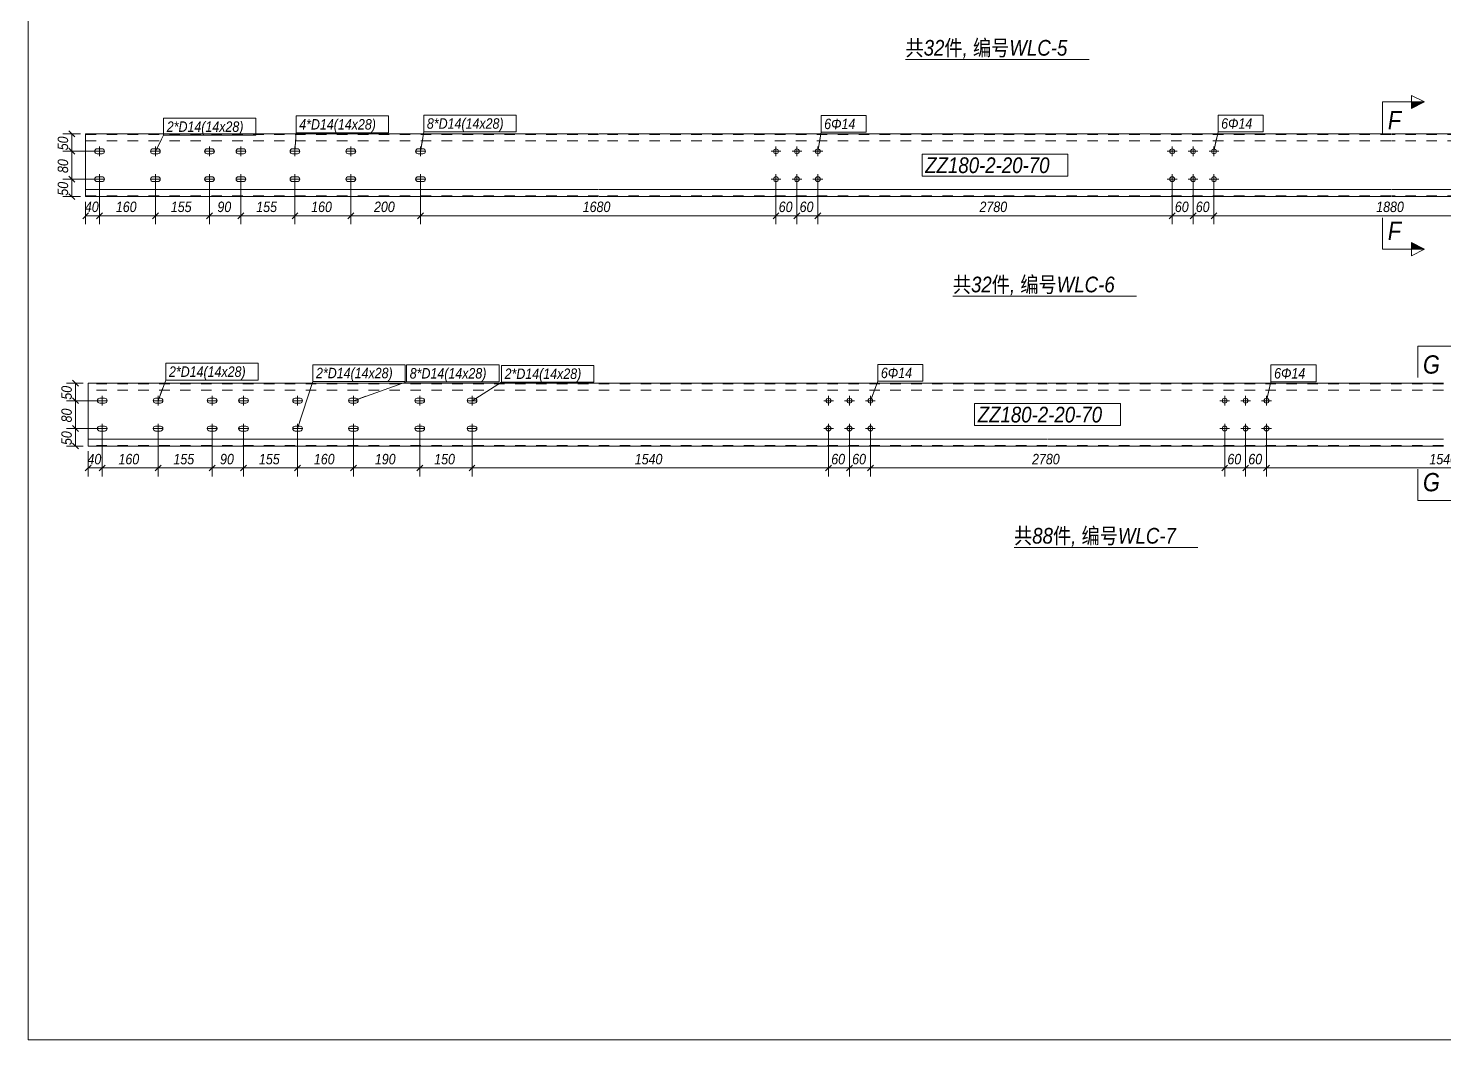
# Model space of a CAD drawing. Header units: millimetres. Extents: x 181 to 4047, y 165 to 2266.
# Drawn here: x 1119.3 to 1389.8, y 164.5 to 357.7 of the extents above; entities that cross this region are included whole.
import ezdxf

# ---------------------------------------------------------------- set-up
doc = ezdxf.new("R2010")
doc.units = ezdxf.units.MM
doc.linetypes.add('XKITLINE00', pattern=[0])
doc.linetypes.add('XKITLINE02', pattern=[4, 2, -2])
for name, color, linetype, lineweight in [('Bolt', 7, 'Continuous', 0), ('BoltMark', 3, 'Continuous', 0), ('DrawingSheet', 5, 'Continuous', 0), ('OtherObjectType', 1, 'Continuous', 0), ('Part', 2, 'Continuous', 0), ('PartMark', 3, 'Continuous', 0), ('Section', 6, 'Continuous', 0), ('Z-DIMENSIONS', 1, 'Continuous', 0)]:
    doc.layers.add(name, color=color, linetype=linetype, lineweight=lineweight)
doc.styles.add('Arial Italic', font='ariali.ttf')

msp = doc.modelspace()

# ---------------------------------------------------------------- hatches: boundary and pattern name
at = {"layer": 'Section'}
for points in [[(1383.65, 343.68), (1386.15, 343.68), (1383.65, 342.43)], [(1383.65, 316.8), (1386.15, 315.55), (1383.65, 315.55)]]:
    msp.add_hatch(color=1, dxfattribs=at).paths.add_polyline_path(points, flags=17)

# ---------------------------------------------------------------- linework, layer by layer
at = {"layer": 'Bolt', "color": 3, "linetype": 'XKITLINE00', "lineweight": 0}
for p, q in [((1132.08, 334.43), (1132.04, 334.25)), ((1132.04, 334.25), (1132.04, 334.25)), ((1132.04, 334.25), (1132.08, 334.08)), ((1133.91, 334.25), (1132.04, 334.25)), ((1132.18, 334.58), (1132.08, 334.43)), ((1132.08, 334.08), (1132.18, 333.92)), ((1132.33, 334.69), (1132.18, 334.58)), ((1132.18, 333.92), (1132.33, 333.82)), ((1132.51, 334.72), (1132.33, 334.69)), ((1132.33, 333.82), (1132.51, 333.79)), ((1133.44, 334.72), (1132.51, 334.72)), ((1132.51, 333.79), (1133.44, 333.79)), ((1132.97, 335.19), (1132.97, 333.32)), ((1133.62, 334.69), (1133.44, 334.72)), ((1133.44, 333.79), (1133.62, 333.82)), ((1133.77, 334.58), (1133.62, 334.69)), ((1133.62, 333.82), (1133.77, 333.92)), ((1133.87, 334.43), (1133.77, 334.58)), ((1133.77, 333.92), (1133.87, 334.08)), ((1133.91, 334.25), (1133.87, 334.43)), ((1133.87, 334.08), (1133.91, 334.25)), ((1133.91, 334.25), (1133.91, 334.25)), ((1142.71, 334.25), (1142.74, 334.43)), ((1142.74, 334.08), (1142.71, 334.25)), ((1142.71, 334.25), (1142.71, 334.25)), ((1144.57, 334.25), (1142.71, 334.25)), ((1142.74, 334.43), (1142.84, 334.58)), ((1142.84, 333.92), (1142.74, 334.08)), ((1142.84, 334.58), (1142.99, 334.69)), ((1142.99, 333.82), (1142.84, 333.92)), ((1142.99, 334.69), (1143.17, 334.72)), ((1143.17, 333.79), (1142.99, 333.82)), ((1143.17, 334.72), (1144.11, 334.72)), ((1144.11, 333.79), (1143.17, 333.79)), ((1143.64, 333.32), (1143.64, 335.19)), ((1144.11, 334.72), (1144.29, 334.69)), ((1144.29, 333.82), (1144.11, 333.79)), ((1144.29, 334.69), (1144.44, 334.58)), ((1144.44, 333.92), (1144.29, 333.82)), ((1144.44, 334.58), (1144.54, 334.43)), ((1144.54, 334.08), (1144.44, 333.92)), ((1144.54, 334.43), (1144.57, 334.25)), ((1144.57, 334.25), (1144.54, 334.08)), ((1144.57, 334.25), (1144.57, 334.25)), ((1153.08, 334.43), (1153.04, 334.25)), ((1153.04, 334.25), (1153.04, 334.25)), ((1153.04, 334.25), (1153.08, 334.08)), ((1154.91, 334.25), (1153.04, 334.25)), ((1153.18, 334.58), (1153.08, 334.43)), ((1153.08, 334.08), (1153.18, 333.92)), ((1153.33, 334.69), (1153.18, 334.58)), ((1153.18, 333.92), (1153.33, 333.82)), ((1153.51, 334.72), (1153.33, 334.69)), ((1153.33, 333.82), (1153.51, 333.79)), ((1154.44, 334.72), (1153.51, 334.72)), ((1153.51, 333.79), (1154.44, 333.79)), ((1153.97, 335.19), (1153.97, 333.32)), ((1154.62, 334.69), (1154.44, 334.72)), ((1154.44, 333.79), (1154.62, 333.82)), ((1154.77, 334.58), (1154.62, 334.69)), ((1154.62, 333.82), (1154.77, 333.92)), ((1154.87, 334.43), (1154.77, 334.58)), ((1154.77, 333.92), (1154.87, 334.08)), ((1154.91, 334.25), (1154.87, 334.43)), ((1154.87, 334.08), (1154.91, 334.25)), ((1154.91, 334.25), (1154.91, 334.25)), ((1159.08, 334.43), (1159.04, 334.25)), ((1159.04, 334.25), (1159.04, 334.25)), ((1159.04, 334.25), (1159.08, 334.08)), ((1160.91, 334.25), (1159.04, 334.25)), ((1159.18, 334.58), (1159.08, 334.43)), ((1159.08, 334.08), (1159.18, 333.92)), ((1159.33, 334.69), (1159.18, 334.58)), ((1159.18, 333.92), (1159.33, 333.82)), ((1159.51, 334.72), (1159.33, 334.69)), ((1159.33, 333.82), (1159.51, 333.79)), ((1160.44, 334.72), (1159.51, 334.72)), ((1159.51, 333.79), (1160.44, 333.79)), ((1159.97, 335.19), (1159.97, 333.32)), ((1160.62, 334.69), (1160.44, 334.72)), ((1160.44, 333.79), (1160.62, 333.82)), ((1160.77, 334.58), (1160.62, 334.69)), ((1160.62, 333.82), (1160.77, 333.92)), ((1160.87, 334.43), (1160.77, 334.58)), ((1160.77, 333.92), (1160.87, 334.08)), ((1160.91, 334.25), (1160.87, 334.43)), ((1160.87, 334.08), (1160.91, 334.25)), ((1160.91, 334.25), (1160.91, 334.25)), ((1169.37, 334.25), (1169.41, 334.43)), ((1169.41, 334.08), (1169.37, 334.25)), ((1169.37, 334.25), (1169.37, 334.25)), ((1171.24, 334.25), (1169.37, 334.25)), ((1169.41, 334.43), (1169.51, 334.58)), ((1169.51, 333.92), (1169.41, 334.08)), ((1169.51, 334.58), (1169.66, 334.69)), ((1169.66, 333.82), (1169.51, 333.92)), ((1169.66, 334.69), (1169.84, 334.72)), ((1169.84, 333.79), (1169.66, 333.82)), ((1169.84, 334.72), (1170.77, 334.72)), ((1170.77, 333.79), (1169.84, 333.79)), ((1170.31, 333.32), (1170.31, 335.19)), ((1170.77, 334.72), (1170.95, 334.69)), ((1170.95, 333.82), (1170.77, 333.79)), ((1170.95, 334.69), (1171.1, 334.58)), ((1171.1, 333.92), (1170.95, 333.82)), ((1171.1, 334.58), (1171.2, 334.43)), ((1171.2, 334.08), (1171.1, 333.92)), ((1171.2, 334.43), (1171.24, 334.25)), ((1171.24, 334.25), (1171.2, 334.08)), ((1171.24, 334.25), (1171.24, 334.25)), ((1180.08, 334.43), (1180.04, 334.25)), ((1180.04, 334.25), (1180.04, 334.25)), ((1180.04, 334.25), (1180.08, 334.08)), ((1180.04, 334.25), (1181.91, 334.25)), ((1180.18, 334.58), (1180.08, 334.43)), ((1180.08, 334.08), (1180.18, 333.92)), ((1180.33, 334.69), (1180.18, 334.58)), ((1180.18, 333.92), (1180.33, 333.82)), ((1180.51, 334.72), (1180.33, 334.69)), ((1180.33, 333.82), (1180.51, 333.79)), ((1181.44, 334.72), (1180.51, 334.72)), ((1180.51, 333.79), (1181.44, 333.79)), ((1180.97, 333.32), (1180.97, 335.19)), ((1181.62, 334.69), (1181.44, 334.72)), ((1181.44, 333.79), (1181.62, 333.82)), ((1181.77, 334.58), (1181.62, 334.69)), ((1181.62, 333.82), (1181.77, 333.92)), ((1181.87, 334.43), (1181.77, 334.58)), ((1181.77, 333.92), (1181.87, 334.08)), ((1181.91, 334.25), (1181.87, 334.43)), ((1181.87, 334.08), (1181.91, 334.25)), ((1181.91, 334.25), (1181.91, 334.25)), ((1193.41, 334.43), (1193.37, 334.25)), ((1193.37, 334.25), (1193.37, 334.25)), ((1193.37, 334.25), (1193.41, 334.08)), ((1195.24, 334.25), (1193.37, 334.25)), ((1193.51, 334.58), (1193.41, 334.43)), ((1193.41, 334.08), (1193.51, 333.92)), ((1193.66, 334.69), (1193.51, 334.58)), ((1193.51, 333.92), (1193.66, 333.82)), ((1193.84, 334.72), (1193.66, 334.69)), ((1193.66, 333.82), (1193.84, 333.79)), ((1194.77, 334.72), (1193.84, 334.72)), ((1193.84, 333.79), (1194.77, 333.79)), ((1194.31, 335.19), (1194.31, 333.32)), ((1194.95, 334.69), (1194.77, 334.72)), ((1194.77, 333.79), (1194.95, 333.82)), ((1195.1, 334.58), (1194.95, 334.69)), ((1194.95, 333.82), (1195.1, 333.92)), ((1195.2, 334.43), (1195.1, 334.58)), ((1195.1, 333.92), (1195.2, 334.08)), ((1195.24, 334.25), (1195.2, 334.43)), ((1195.2, 334.08), (1195.24, 334.25)), ((1195.24, 334.25), (1195.24, 334.25)), ((1263.17, 334.25), (1261.3, 334.25)), ((1262.23, 333.32), (1262.23, 335.19)), ((1267.17, 334.25), (1265.3, 334.25)), ((1266.23, 333.32), (1266.23, 335.19)), ((1271.17, 334.25), (1269.3, 334.25)), ((1270.23, 333.32), (1270.23, 335.19)), ((1338.87, 334.25), (1337, 334.25)), ((1337.93, 333.32), (1337.93, 335.19)), ((1342.87, 334.25), (1341, 334.25)), ((1341.93, 333.32), (1341.93, 335.19)), ((1346.87, 334.25), (1345, 334.25)), ((1345.93, 333.32), (1345.93, 335.19)), ((1132.08, 329.1), (1132.04, 328.92)), ((1132.04, 328.92), (1132.04, 328.92)), ((1132.04, 328.92), (1132.08, 328.74)), ((1133.91, 328.92), (1132.04, 328.92)), ((1132.18, 329.25), (1132.08, 329.1)), ((1132.08, 328.74), (1132.18, 328.59)), ((1132.33, 329.35), (1132.18, 329.25)), ((1132.18, 328.59), (1132.33, 328.49)), ((1132.51, 329.39), (1132.33, 329.35)), ((1132.33, 328.49), (1132.51, 328.45)), ((1133.44, 329.39), (1132.51, 329.39)), ((1132.51, 328.45), (1133.44, 328.45)), ((1132.97, 329.85), (1132.97, 327.99)), ((1133.62, 329.35), (1133.44, 329.39)), ((1133.44, 328.45), (1133.62, 328.49)), ((1133.77, 329.25), (1133.62, 329.35)), ((1133.62, 328.49), (1133.77, 328.59)), ((1133.87, 329.1), (1133.77, 329.25)), ((1133.77, 328.59), (1133.87, 328.74)), ((1133.91, 328.92), (1133.87, 329.1)), ((1133.87, 328.74), (1133.91, 328.92)), ((1133.91, 328.92), (1133.91, 328.92)), ((1142.71, 328.92), (1142.74, 329.1)), ((1142.74, 328.74), (1142.71, 328.92)), ((1142.71, 328.92), (1142.71, 328.92)), ((1144.57, 328.92), (1142.71, 328.92)), ((1142.74, 329.1), (1142.84, 329.25)), ((1142.84, 328.59), (1142.74, 328.74)), ((1142.84, 329.25), (1142.99, 329.35)), ((1142.99, 328.49), (1142.84, 328.59)), ((1142.99, 329.35), (1143.17, 329.39)), ((1143.17, 328.45), (1142.99, 328.49)), ((1143.17, 329.39), (1144.11, 329.39)), ((1144.11, 328.45), (1143.17, 328.45)), ((1143.64, 327.99), (1143.64, 329.85)), ((1144.11, 329.39), (1144.29, 329.35)), ((1144.29, 328.49), (1144.11, 328.45)), ((1144.29, 329.35), (1144.44, 329.25)), ((1144.44, 328.59), (1144.29, 328.49)), ((1144.44, 329.25), (1144.54, 329.1)), ((1144.54, 328.74), (1144.44, 328.59)), ((1144.54, 329.1), (1144.57, 328.92)), ((1144.57, 328.92), (1144.54, 328.74)), ((1144.57, 328.92), (1144.57, 328.92)), ((1153.08, 329.1), (1153.04, 328.92)), ((1153.04, 328.92), (1153.04, 328.92)), ((1153.04, 328.92), (1153.08, 328.74)), ((1154.91, 328.92), (1153.04, 328.92)), ((1153.18, 329.25), (1153.08, 329.1)), ((1153.08, 328.74), (1153.18, 328.59)), ((1153.33, 329.35), (1153.18, 329.25)), ((1153.18, 328.59), (1153.33, 328.49)), ((1153.51, 329.39), (1153.33, 329.35)), ((1153.33, 328.49), (1153.51, 328.45)), ((1154.44, 329.39), (1153.51, 329.39)), ((1153.51, 328.45), (1154.44, 328.45)), ((1153.97, 329.85), (1153.97, 327.99)), ((1154.62, 329.35), (1154.44, 329.39)), ((1154.44, 328.45), (1154.62, 328.49)), ((1154.77, 329.25), (1154.62, 329.35)), ((1154.62, 328.49), (1154.77, 328.59)), ((1154.87, 329.1), (1154.77, 329.25)), ((1154.77, 328.59), (1154.87, 328.74)), ((1154.91, 328.92), (1154.87, 329.1)), ((1154.87, 328.74), (1154.91, 328.92)), ((1154.91, 328.92), (1154.91, 328.92)), ((1159.08, 329.1), (1159.04, 328.92)), ((1159.04, 328.92), (1159.04, 328.92)), ((1159.04, 328.92), (1159.08, 328.74)), ((1160.91, 328.92), (1159.04, 328.92)), ((1159.18, 329.25), (1159.08, 329.1)), ((1159.08, 328.74), (1159.18, 328.59)), ((1159.33, 329.35), (1159.18, 329.25)), ((1159.18, 328.59), (1159.33, 328.49)), ((1159.51, 329.39), (1159.33, 329.35)), ((1159.33, 328.49), (1159.51, 328.45)), ((1160.44, 329.39), (1159.51, 329.39)), ((1159.51, 328.45), (1160.44, 328.45)), ((1159.97, 329.85), (1159.97, 327.99)), ((1160.62, 329.35), (1160.44, 329.39)), ((1160.44, 328.45), (1160.62, 328.49)), ((1160.77, 329.25), (1160.62, 329.35)), ((1160.62, 328.49), (1160.77, 328.59)), ((1160.87, 329.1), (1160.77, 329.25)), ((1160.77, 328.59), (1160.87, 328.74)), ((1160.91, 328.92), (1160.87, 329.1)), ((1160.87, 328.74), (1160.91, 328.92)), ((1160.91, 328.92), (1160.91, 328.92)), ((1169.37, 328.92), (1169.41, 329.1)), ((1169.41, 328.74), (1169.37, 328.92)), ((1169.37, 328.92), (1169.37, 328.92)), ((1171.24, 328.92), (1169.37, 328.92)), ((1169.41, 329.1), (1169.51, 329.25)), ((1169.51, 328.59), (1169.41, 328.74)), ((1169.51, 329.25), (1169.66, 329.35)), ((1169.66, 328.49), (1169.51, 328.59)), ((1169.66, 329.35), (1169.84, 329.39)), ((1169.84, 328.45), (1169.66, 328.49)), ((1169.84, 329.39), (1170.77, 329.39)), ((1170.77, 328.45), (1169.84, 328.45)), ((1170.31, 327.99), (1170.31, 329.85)), ((1170.77, 329.39), (1170.95, 329.35)), ((1170.95, 328.49), (1170.77, 328.45)), ((1170.95, 329.35), (1171.1, 329.25)), ((1171.1, 328.59), (1170.95, 328.49)), ((1171.1, 329.25), (1171.2, 329.1)), ((1171.2, 328.74), (1171.1, 328.59)), ((1171.2, 329.1), (1171.24, 328.92)), ((1171.24, 328.92), (1171.2, 328.74)), ((1171.24, 328.92), (1171.24, 328.92)), ((1180.08, 329.1), (1180.04, 328.92)), ((1180.04, 328.92), (1180.04, 328.92)), ((1180.04, 328.92), (1180.08, 328.74)), ((1180.04, 328.92), (1181.91, 328.92)), ((1180.18, 329.25), (1180.08, 329.1)), ((1180.08, 328.74), (1180.18, 328.59)), ((1180.33, 329.35), (1180.18, 329.25)), ((1180.18, 328.59), (1180.33, 328.49)), ((1180.51, 329.39), (1180.33, 329.35)), ((1180.33, 328.49), (1180.51, 328.45)), ((1181.44, 329.39), (1180.51, 329.39)), ((1180.51, 328.45), (1181.44, 328.45)), ((1180.97, 327.99), (1180.97, 329.85)), ((1181.62, 329.35), (1181.44, 329.39)), ((1181.44, 328.45), (1181.62, 328.49)), ((1181.77, 329.25), (1181.62, 329.35)), ((1181.62, 328.49), (1181.77, 328.59)), ((1181.87, 329.1), (1181.77, 329.25)), ((1181.77, 328.59), (1181.87, 328.74)), ((1181.91, 328.92), (1181.87, 329.1)), ((1181.87, 328.74), (1181.91, 328.92)), ((1181.91, 328.92), (1181.91, 328.92)), ((1193.41, 329.1), (1193.37, 328.92)), ((1193.37, 328.92), (1193.37, 328.92)), ((1193.37, 328.92), (1193.41, 328.74)), ((1195.24, 328.92), (1193.37, 328.92)), ((1193.51, 329.25), (1193.41, 329.1)), ((1193.41, 328.74), (1193.51, 328.59)), ((1193.66, 329.35), (1193.51, 329.25)), ((1193.51, 328.59), (1193.66, 328.49)), ((1193.84, 329.39), (1193.66, 329.35)), ((1193.66, 328.49), (1193.84, 328.45)), ((1194.77, 329.39), (1193.84, 329.39)), ((1193.84, 328.45), (1194.77, 328.45)), ((1194.31, 329.85), (1194.31, 327.99)), ((1194.95, 329.35), (1194.77, 329.39)), ((1194.77, 328.45), (1194.95, 328.49)), ((1195.1, 329.25), (1194.95, 329.35)), ((1194.95, 328.49), (1195.1, 328.59)), ((1195.2, 329.1), (1195.1, 329.25)), ((1195.1, 328.59), (1195.2, 328.74)), ((1195.24, 328.92), (1195.2, 329.1)), ((1195.2, 328.74), (1195.24, 328.92)), ((1195.24, 328.92), (1195.24, 328.92)), ((1263.17, 328.92), (1261.3, 328.92)), ((1262.23, 327.99), (1262.23, 329.85)), ((1267.17, 328.92), (1265.3, 328.92)), ((1266.23, 327.99), (1266.23, 329.85)), ((1271.17, 328.92), (1269.3, 328.92)), ((1270.23, 327.99), (1270.23, 329.85)), ((1338.87, 328.92), (1337, 328.92)), ((1337.93, 327.99), (1337.93, 329.85)), ((1342.87, 328.92), (1341, 328.92)), ((1341.93, 327.99), (1341.93, 329.85)), ((1346.87, 328.92), (1345, 328.92)), ((1345.93, 327.99), (1345.93, 329.85)), ((1132.58, 286.78), (1132.54, 286.6)), ((1132.68, 286.93), (1132.58, 286.78)), ((1132.83, 287.03), (1132.68, 286.93)), ((1133.01, 287.07), (1132.83, 287.03)), ((1133.94, 287.07), (1133.01, 287.07)), ((1133.48, 287.54), (1133.48, 285.67)), ((1134.12, 287.03), (1133.94, 287.07)), ((1134.27, 286.93), (1134.12, 287.03)), ((1134.37, 286.78), (1134.27, 286.93)), ((1134.41, 286.6), (1134.37, 286.78)), ((1143.21, 286.6), (1143.25, 286.78)), ((1143.25, 286.78), (1143.35, 286.93)), ((1143.35, 286.93), (1143.5, 287.03)), ((1143.5, 287.03), (1143.68, 287.07)), ((1143.68, 287.07), (1144.61, 287.07)), ((1144.14, 285.67), (1144.14, 287.54)), ((1144.61, 287.07), (1144.79, 287.03)), ((1144.79, 287.03), (1144.94, 286.93)), ((1144.94, 286.93), (1145.04, 286.78)), ((1145.04, 286.78), (1145.08, 286.6)), ((1153.58, 286.78), (1153.54, 286.6)), ((1153.68, 286.93), (1153.58, 286.78)), ((1153.83, 287.03), (1153.68, 286.93)), ((1154.01, 287.07), (1153.83, 287.03)), ((1154.94, 287.07), (1154.01, 287.07)), ((1154.48, 287.54), (1154.48, 285.67)), ((1155.12, 287.03), (1154.94, 287.07)), ((1155.27, 286.93), (1155.12, 287.03)), ((1155.37, 286.78), (1155.27, 286.93)), ((1155.41, 286.6), (1155.37, 286.78)), ((1159.58, 286.78), (1159.54, 286.6)), ((1159.68, 286.93), (1159.58, 286.78)), ((1159.83, 287.03), (1159.68, 286.93)), ((1160.01, 287.07), (1159.83, 287.03)), ((1160.94, 287.07), (1160.01, 287.07)), ((1160.48, 287.54), (1160.48, 285.67)), ((1161.12, 287.03), (1160.94, 287.07)), ((1161.27, 286.93), (1161.12, 287.03)), ((1161.37, 286.78), (1161.27, 286.93)), ((1161.41, 286.6), (1161.37, 286.78)), ((1169.88, 286.6), (1169.91, 286.78)), ((1169.91, 286.78), (1170.01, 286.93)), ((1170.01, 286.93), (1170.16, 287.03)), ((1170.16, 287.03), (1170.34, 287.07)), ((1170.34, 287.07), (1171.28, 287.07)), ((1170.81, 285.67), (1170.81, 287.54)), ((1171.28, 287.07), (1171.46, 287.03)), ((1171.46, 287.03), (1171.61, 286.93)), ((1171.61, 286.93), (1171.71, 286.78)), ((1171.71, 286.78), (1171.74, 286.6)), ((1180.58, 286.78), (1180.54, 286.6)), ((1180.68, 286.93), (1180.58, 286.78)), ((1180.83, 287.03), (1180.68, 286.93)), ((1181.01, 287.07), (1180.83, 287.03)), ((1181.94, 287.07), (1181.01, 287.07)), ((1181.48, 287.54), (1181.48, 285.67)), ((1182.12, 287.03), (1181.94, 287.07)), ((1182.27, 286.93), (1182.12, 287.03)), ((1182.37, 286.78), (1182.27, 286.93)), ((1182.41, 286.6), (1182.37, 286.78)), ((1193.25, 286.78), (1193.21, 286.6)), ((1193.35, 286.93), (1193.25, 286.78)), ((1193.5, 287.03), (1193.35, 286.93)), ((1193.68, 287.07), (1193.5, 287.03)), ((1194.61, 287.07), (1193.68, 287.07)), ((1194.14, 285.67), (1194.14, 287.54)), ((1194.79, 287.03), (1194.61, 287.07)), ((1194.94, 286.93), (1194.79, 287.03)), ((1195.04, 286.78), (1194.94, 286.93)), ((1195.08, 286.6), (1195.04, 286.78)), ((1203.25, 286.78), (1203.21, 286.6)), ((1203.35, 286.93), (1203.25, 286.78)), ((1203.5, 287.03), (1203.35, 286.93)), ((1203.68, 287.07), (1203.5, 287.03)), ((1204.61, 287.07), (1203.68, 287.07)), ((1204.14, 285.67), (1204.14, 287.54)), ((1204.79, 287.03), (1204.61, 287.07)), ((1204.94, 286.93), (1204.79, 287.03)), ((1205.04, 286.78), (1204.94, 286.93)), ((1205.08, 286.6), (1205.04, 286.78)), ((1272.27, 285.67), (1272.27, 287.54)), ((1276.27, 285.67), (1276.27, 287.54)), ((1280.27, 285.67), (1280.27, 287.54)), ((1347.97, 285.67), (1347.97, 287.54)), ((1351.97, 285.67), (1351.97, 287.54)), ((1355.97, 285.67), (1355.97, 287.54)), ((1132.54, 286.6), (1132.54, 286.6)), ((1132.54, 286.6), (1132.58, 286.42)), ((1134.41, 286.6), (1132.54, 286.6)), ((1132.58, 286.42), (1132.68, 286.27)), ((1132.68, 286.27), (1132.83, 286.17)), ((1132.83, 286.17), (1133.01, 286.14)), ((1133.01, 286.14), (1133.94, 286.14)), ((1133.94, 286.14), (1134.12, 286.17)), ((1134.12, 286.17), (1134.27, 286.27)), ((1134.27, 286.27), (1134.37, 286.42)), ((1134.37, 286.42), (1134.41, 286.6)), ((1134.41, 286.6), (1134.41, 286.6)), ((1143.25, 286.42), (1143.21, 286.6)), ((1143.21, 286.6), (1143.21, 286.6)), ((1145.08, 286.6), (1143.21, 286.6)), ((1143.35, 286.27), (1143.25, 286.42)), ((1143.5, 286.17), (1143.35, 286.27)), ((1143.68, 286.14), (1143.5, 286.17)), ((1144.61, 286.14), (1143.68, 286.14)), ((1144.79, 286.17), (1144.61, 286.14)), ((1144.94, 286.27), (1144.79, 286.17)), ((1145.04, 286.42), (1144.94, 286.27)), ((1145.08, 286.6), (1145.04, 286.42)), ((1145.08, 286.6), (1145.08, 286.6)), ((1153.54, 286.6), (1153.54, 286.6)), ((1153.54, 286.6), (1153.58, 286.42)), ((1155.41, 286.6), (1153.54, 286.6)), ((1153.58, 286.42), (1153.68, 286.27)), ((1153.68, 286.27), (1153.83, 286.17)), ((1153.83, 286.17), (1154.01, 286.14)), ((1154.01, 286.14), (1154.94, 286.14)), ((1154.94, 286.14), (1155.12, 286.17)), ((1155.12, 286.17), (1155.27, 286.27)), ((1155.27, 286.27), (1155.37, 286.42)), ((1155.37, 286.42), (1155.41, 286.6)), ((1155.41, 286.6), (1155.41, 286.6)), ((1159.54, 286.6), (1159.54, 286.6)), ((1159.54, 286.6), (1159.58, 286.42)), ((1161.41, 286.6), (1159.54, 286.6)), ((1159.58, 286.42), (1159.68, 286.27)), ((1159.68, 286.27), (1159.83, 286.17)), ((1159.83, 286.17), (1160.01, 286.14)), ((1160.01, 286.14), (1160.94, 286.14)), ((1160.94, 286.14), (1161.12, 286.17)), ((1161.12, 286.17), (1161.27, 286.27)), ((1161.27, 286.27), (1161.37, 286.42)), ((1161.37, 286.42), (1161.41, 286.6)), ((1161.41, 286.6), (1161.41, 286.6)), ((1169.91, 286.42), (1169.88, 286.6)), ((1169.88, 286.6), (1169.88, 286.6)), ((1171.74, 286.6), (1169.88, 286.6)), ((1170.01, 286.27), (1169.91, 286.42)), ((1170.16, 286.17), (1170.01, 286.27)), ((1170.34, 286.14), (1170.16, 286.17)), ((1171.28, 286.14), (1170.34, 286.14)), ((1171.46, 286.17), (1171.28, 286.14)), ((1171.61, 286.27), (1171.46, 286.17)), ((1171.71, 286.42), (1171.61, 286.27)), ((1171.74, 286.6), (1171.71, 286.42)), ((1171.74, 286.6), (1171.74, 286.6)), ((1180.54, 286.6), (1180.54, 286.6)), ((1180.54, 286.6), (1180.58, 286.42)), ((1182.41, 286.6), (1180.54, 286.6)), ((1180.58, 286.42), (1180.68, 286.27)), ((1180.68, 286.27), (1180.83, 286.17)), ((1180.83, 286.17), (1181.01, 286.14)), ((1181.01, 286.14), (1181.94, 286.14)), ((1181.94, 286.14), (1182.12, 286.17)), ((1182.12, 286.17), (1182.27, 286.27)), ((1182.27, 286.27), (1182.37, 286.42)), ((1182.37, 286.42), (1182.41, 286.6)), ((1182.41, 286.6), (1182.41, 286.6)), ((1193.21, 286.6), (1193.21, 286.6)), ((1193.21, 286.6), (1193.25, 286.42)), ((1193.21, 286.6), (1195.08, 286.6)), ((1193.25, 286.42), (1193.35, 286.27)), ((1193.35, 286.27), (1193.5, 286.17)), ((1193.5, 286.17), (1193.68, 286.14)), ((1193.68, 286.14), (1194.61, 286.14)), ((1194.61, 286.14), (1194.79, 286.17)), ((1194.79, 286.17), (1194.94, 286.27)), ((1194.94, 286.27), (1195.04, 286.42)), ((1195.04, 286.42), (1195.08, 286.6)), ((1195.08, 286.6), (1195.08, 286.6)), ((1203.21, 286.6), (1203.21, 286.6)), ((1203.21, 286.6), (1203.25, 286.42)), ((1203.21, 286.6), (1205.08, 286.6)), ((1203.25, 286.42), (1203.35, 286.27)), ((1203.35, 286.27), (1203.5, 286.17)), ((1203.5, 286.17), (1203.68, 286.14)), ((1203.68, 286.14), (1204.61, 286.14)), ((1204.61, 286.14), (1204.79, 286.17)), ((1204.79, 286.17), (1204.94, 286.27)), ((1204.94, 286.27), (1205.04, 286.42)), ((1205.04, 286.42), (1205.08, 286.6)), ((1205.08, 286.6), (1205.08, 286.6)), ((1273.21, 286.6), (1271.34, 286.6)), ((1277.21, 286.6), (1275.34, 286.6)), ((1281.21, 286.6), (1279.34, 286.6)), ((1348.91, 286.6), (1347.04, 286.6)), ((1352.91, 286.6), (1351.04, 286.6)), ((1356.91, 286.6), (1355.04, 286.6)), ((1132.58, 281.45), (1132.54, 281.27)), ((1132.68, 281.6), (1132.58, 281.45)), ((1132.83, 281.7), (1132.68, 281.6)), ((1133.01, 281.74), (1132.83, 281.7)), ((1133.94, 281.74), (1133.01, 281.74)), ((1133.48, 282.2), (1133.48, 280.34)), ((1134.12, 281.7), (1133.94, 281.74)), ((1134.27, 281.6), (1134.12, 281.7)), ((1134.37, 281.45), (1134.27, 281.6)), ((1134.41, 281.27), (1134.37, 281.45)), ((1143.21, 281.27), (1143.25, 281.45)), ((1143.25, 281.45), (1143.35, 281.6)), ((1143.35, 281.6), (1143.5, 281.7)), ((1143.5, 281.7), (1143.68, 281.74)), ((1143.68, 281.74), (1144.61, 281.74)), ((1144.14, 280.34), (1144.14, 282.2)), ((1144.61, 281.74), (1144.79, 281.7)), ((1144.79, 281.7), (1144.94, 281.6)), ((1144.94, 281.6), (1145.04, 281.45)), ((1145.04, 281.45), (1145.08, 281.27)), ((1153.58, 281.45), (1153.54, 281.27)), ((1153.68, 281.6), (1153.58, 281.45)), ((1153.83, 281.7), (1153.68, 281.6)), ((1154.01, 281.74), (1153.83, 281.7)), ((1154.94, 281.74), (1154.01, 281.74)), ((1154.48, 282.2), (1154.48, 280.34)), ((1155.12, 281.7), (1154.94, 281.74)), ((1155.27, 281.6), (1155.12, 281.7)), ((1155.37, 281.45), (1155.27, 281.6)), ((1155.41, 281.27), (1155.37, 281.45)), ((1159.58, 281.45), (1159.54, 281.27)), ((1159.68, 281.6), (1159.58, 281.45)), ((1159.83, 281.7), (1159.68, 281.6)), ((1160.01, 281.74), (1159.83, 281.7)), ((1160.94, 281.74), (1160.01, 281.74)), ((1160.48, 282.2), (1160.48, 280.34)), ((1161.12, 281.7), (1160.94, 281.74)), ((1161.27, 281.6), (1161.12, 281.7)), ((1161.37, 281.45), (1161.27, 281.6)), ((1161.41, 281.27), (1161.37, 281.45)), ((1169.88, 281.27), (1169.91, 281.45)), ((1169.91, 281.45), (1170.01, 281.6)), ((1170.01, 281.6), (1170.16, 281.7)), ((1170.16, 281.7), (1170.34, 281.74)), ((1170.34, 281.74), (1171.28, 281.74)), ((1170.81, 280.34), (1170.81, 282.2)), ((1171.28, 281.74), (1171.46, 281.7)), ((1171.46, 281.7), (1171.61, 281.6)), ((1171.61, 281.6), (1171.71, 281.45)), ((1171.71, 281.45), (1171.74, 281.27)), ((1180.58, 281.45), (1180.54, 281.27)), ((1180.68, 281.6), (1180.58, 281.45)), ((1180.83, 281.7), (1180.68, 281.6)), ((1181.01, 281.74), (1180.83, 281.7)), ((1181.94, 281.74), (1181.01, 281.74)), ((1181.48, 282.2), (1181.48, 280.34)), ((1182.12, 281.7), (1181.94, 281.74)), ((1182.27, 281.6), (1182.12, 281.7)), ((1182.37, 281.45), (1182.27, 281.6)), ((1182.41, 281.27), (1182.37, 281.45)), ((1193.25, 281.45), (1193.21, 281.27)), ((1193.35, 281.6), (1193.25, 281.45)), ((1193.5, 281.7), (1193.35, 281.6)), ((1193.68, 281.74), (1193.5, 281.7)), ((1194.61, 281.74), (1193.68, 281.74)), ((1194.14, 280.34), (1194.14, 282.2)), ((1194.79, 281.7), (1194.61, 281.74)), ((1194.94, 281.6), (1194.79, 281.7)), ((1195.04, 281.45), (1194.94, 281.6)), ((1195.08, 281.27), (1195.04, 281.45)), ((1203.25, 281.45), (1203.21, 281.27)), ((1203.35, 281.6), (1203.25, 281.45)), ((1203.5, 281.7), (1203.35, 281.6)), ((1203.68, 281.74), (1203.5, 281.7)), ((1204.61, 281.74), (1203.68, 281.74)), ((1204.14, 282.2), (1204.14, 280.34)), ((1204.79, 281.7), (1204.61, 281.74)), ((1204.94, 281.6), (1204.79, 281.7)), ((1205.04, 281.45), (1204.94, 281.6)), ((1205.08, 281.27), (1205.04, 281.45)), ((1272.27, 280.34), (1272.27, 282.2)), ((1276.27, 280.34), (1276.27, 282.2)), ((1280.27, 280.34), (1280.27, 282.2)), ((1347.97, 280.34), (1347.97, 282.2)), ((1351.97, 280.34), (1351.97, 282.2)), ((1355.97, 280.34), (1355.97, 282.2)), ((1132.54, 281.27), (1132.54, 281.27)), ((1132.54, 281.27), (1132.58, 281.09)), ((1134.41, 281.27), (1132.54, 281.27)), ((1132.58, 281.09), (1132.68, 280.94)), ((1132.68, 280.94), (1132.83, 280.84)), ((1132.83, 280.84), (1133.01, 280.8)), ((1133.01, 280.8), (1133.94, 280.8)), ((1133.94, 280.8), (1134.12, 280.84)), ((1134.12, 280.84), (1134.27, 280.94)), ((1134.27, 280.94), (1134.37, 281.09)), ((1134.37, 281.09), (1134.41, 281.27)), ((1134.41, 281.27), (1134.41, 281.27)), ((1143.25, 281.09), (1143.21, 281.27)), ((1143.21, 281.27), (1143.21, 281.27)), ((1145.08, 281.27), (1143.21, 281.27)), ((1143.35, 280.94), (1143.25, 281.09)), ((1143.5, 280.84), (1143.35, 280.94)), ((1143.68, 280.8), (1143.5, 280.84)), ((1144.61, 280.8), (1143.68, 280.8)), ((1144.79, 280.84), (1144.61, 280.8)), ((1144.94, 280.94), (1144.79, 280.84)), ((1145.04, 281.09), (1144.94, 280.94)), ((1145.08, 281.27), (1145.04, 281.09)), ((1145.08, 281.27), (1145.08, 281.27)), ((1153.54, 281.27), (1153.54, 281.27)), ((1153.54, 281.27), (1153.58, 281.09)), ((1155.41, 281.27), (1153.54, 281.27)), ((1153.58, 281.09), (1153.68, 280.94)), ((1153.68, 280.94), (1153.83, 280.84)), ((1153.83, 280.84), (1154.01, 280.8)), ((1154.01, 280.8), (1154.94, 280.8)), ((1154.94, 280.8), (1155.12, 280.84)), ((1155.12, 280.84), (1155.27, 280.94)), ((1155.27, 280.94), (1155.37, 281.09)), ((1155.37, 281.09), (1155.41, 281.27)), ((1155.41, 281.27), (1155.41, 281.27)), ((1159.54, 281.27), (1159.54, 281.27)), ((1159.54, 281.27), (1159.58, 281.09)), ((1161.41, 281.27), (1159.54, 281.27)), ((1159.58, 281.09), (1159.68, 280.94)), ((1159.68, 280.94), (1159.83, 280.84)), ((1159.83, 280.84), (1160.01, 280.8)), ((1160.01, 280.8), (1160.94, 280.8)), ((1160.94, 280.8), (1161.12, 280.84)), ((1161.12, 280.84), (1161.27, 280.94)), ((1161.27, 280.94), (1161.37, 281.09)), ((1161.37, 281.09), (1161.41, 281.27)), ((1161.41, 281.27), (1161.41, 281.27)), ((1169.91, 281.09), (1169.88, 281.27)), ((1169.88, 281.27), (1169.88, 281.27)), ((1171.74, 281.27), (1169.88, 281.27)), ((1170.01, 280.94), (1169.91, 281.09)), ((1170.16, 280.84), (1170.01, 280.94)), ((1170.34, 280.8), (1170.16, 280.84)), ((1171.28, 280.8), (1170.34, 280.8)), ((1171.46, 280.84), (1171.28, 280.8)), ((1171.61, 280.94), (1171.46, 280.84)), ((1171.71, 281.09), (1171.61, 280.94)), ((1171.74, 281.27), (1171.71, 281.09)), ((1171.74, 281.27), (1171.74, 281.27)), ((1180.54, 281.27), (1180.54, 281.27)), ((1180.54, 281.27), (1180.58, 281.09)), ((1182.41, 281.27), (1180.54, 281.27)), ((1180.58, 281.09), (1180.68, 280.94)), ((1180.68, 280.94), (1180.83, 280.84)), ((1180.83, 280.84), (1181.01, 280.8)), ((1181.01, 280.8), (1181.94, 280.8)), ((1181.94, 280.8), (1182.12, 280.84)), ((1182.12, 280.84), (1182.27, 280.94)), ((1182.27, 280.94), (1182.37, 281.09)), ((1182.37, 281.09), (1182.41, 281.27)), ((1182.41, 281.27), (1182.41, 281.27)), ((1193.21, 281.27), (1193.21, 281.27)), ((1193.21, 281.27), (1193.25, 281.09)), ((1193.21, 281.27), (1195.08, 281.27)), ((1193.25, 281.09), (1193.35, 280.94)), ((1193.35, 280.94), (1193.5, 280.84)), ((1193.5, 280.84), (1193.68, 280.8)), ((1193.68, 280.8), (1194.61, 280.8)), ((1194.61, 280.8), (1194.79, 280.84)), ((1194.79, 280.84), (1194.94, 280.94)), ((1194.94, 280.94), (1195.04, 281.09)), ((1195.04, 281.09), (1195.08, 281.27)), ((1195.08, 281.27), (1195.08, 281.27)), ((1203.21, 281.27), (1203.21, 281.27)), ((1203.21, 281.27), (1203.25, 281.09)), ((1205.08, 281.27), (1203.21, 281.27)), ((1203.25, 281.09), (1203.35, 280.94)), ((1203.35, 280.94), (1203.5, 280.84)), ((1203.5, 280.84), (1203.68, 280.8)), ((1203.68, 280.8), (1204.61, 280.8)), ((1204.61, 280.8), (1204.79, 280.84)), ((1204.79, 280.84), (1204.94, 280.94)), ((1204.94, 280.94), (1205.04, 281.09)), ((1205.04, 281.09), (1205.08, 281.27)), ((1205.08, 281.27), (1205.08, 281.27)), ((1273.21, 281.27), (1271.34, 281.27)), ((1277.21, 281.27), (1275.34, 281.27)), ((1281.21, 281.27), (1279.34, 281.27)), ((1348.91, 281.27), (1347.04, 281.27)), ((1352.91, 281.27), (1351.04, 281.27)), ((1356.91, 281.27), (1355.04, 281.27))]:
    msp.add_line(p, q, dxfattribs=at)
for centre in [(1262.23, 334.25), (1266.23, 334.25), (1270.23, 334.25), (1337.93, 334.25), (1341.93, 334.25), (1345.93, 334.25), (1262.23, 328.92), (1266.23, 328.92), (1270.23, 328.92), (1337.93, 328.92), (1341.93, 328.92), (1345.93, 328.92), (1272.27, 286.6), (1276.27, 286.6), (1280.27, 286.6), (1347.97, 286.6), (1351.97, 286.6), (1355.97, 286.6), (1272.27, 281.27), (1276.27, 281.27), (1280.27, 281.27), (1347.97, 281.27), (1351.97, 281.27), (1355.97, 281.27)]:
    msp.add_circle(centre, 0.467, dxfattribs=at)
at = {"layer": 'BoltMark', "color": 3, "linetype": 'XKITLINE00', "lineweight": 0}
for p, q in [((1170.52, 341), (1188.18, 341)), ((1170.52, 337.8), (1170.52, 341)), ((1188.18, 337.8), (1188.18, 341)), ((1194.92, 341.16), (1212.58, 341.16)), ((1194.92, 337.96), (1194.92, 341.16)), ((1212.58, 337.96), (1212.58, 341.16)), ((1270.84, 341.08), (1279.47, 341.08)), ((1270.84, 337.88), (1270.84, 341.08)), ((1279.47, 337.88), (1279.47, 341.08)), ((1346.7, 341.16), (1355.33, 341.16)), ((1346.7, 337.96), (1346.7, 341.16)), ((1355.33, 337.96), (1355.33, 341.16)), ((1145.21, 340.56), (1162.86, 340.56)), ((1145.21, 337.36), (1145.21, 340.56)), ((1162.86, 337.36), (1162.86, 340.56)), ((1143.64, 334.25), (1145.21, 337.36)), ((1144.77, 336.49), (1143.64, 334.25)), ((1145.21, 337.36), (1162.86, 337.36)), ((1170.31, 334.25), (1170.52, 337.8)), ((1170.46, 336.75), (1170.31, 334.25)), ((1170.52, 337.8), (1188.18, 337.8)), ((1194.31, 334.25), (1194.92, 337.96)), ((1194.71, 336.72), (1194.31, 334.25)), ((1194.92, 337.96), (1212.58, 337.96)), ((1270.23, 334.25), (1270.84, 337.88)), ((1270.65, 336.72), (1270.23, 334.25)), ((1270.84, 337.88), (1279.47, 337.88)), ((1345.93, 334.25), (1346.7, 337.96)), ((1346.44, 336.7), (1345.93, 334.25)), ((1346.7, 337.96), (1355.33, 337.96)), ((1145.63, 293.75), (1163.29, 293.75)), ((1145.63, 290.55), (1145.63, 293.75)), ((1163.29, 290.55), (1163.29, 293.75)), ((1173.73, 293.48), (1191.39, 293.48)), ((1173.73, 290.28), (1173.73, 293.48)), ((1191.39, 290.28), (1191.39, 293.48)), ((1191.64, 293.43), (1209.3, 293.43)), ((1191.64, 290.23), (1191.64, 293.43)), ((1209.3, 290.23), (1209.3, 293.43)), ((1209.77, 293.35), (1227.43, 293.35)), ((1209.77, 290.15), (1209.77, 293.35)), ((1227.43, 290.15), (1227.43, 293.35)), ((1281.68, 293.51), (1290.31, 293.51)), ((1281.68, 290.31), (1281.68, 293.51)), ((1290.31, 290.31), (1290.31, 293.51)), ((1356.82, 293.43), (1365.45, 293.43)), ((1356.82, 290.23), (1356.82, 293.43)), ((1365.45, 290.23), (1365.45, 293.43)), ((1144.14, 286.6), (1145.63, 290.55)), ((1145.63, 290.55), (1163.29, 290.55)), ((1170.81, 281.27), (1173.73, 290.28)), ((1173.73, 290.28), (1191.39, 290.28)), ((1181.48, 286.6), (1191.64, 290.23)), ((1191.64, 290.23), (1209.3, 290.23)), ((1204.14, 286.6), (1209.77, 290.15)), ((1209.77, 290.15), (1227.43, 290.15)), ((1280.27, 286.6), (1281.68, 290.31)), ((1281.68, 290.31), (1290.31, 290.31)), ((1355.97, 286.6), (1356.82, 290.23)), ((1356.82, 290.23), (1365.45, 290.23)), ((1145.02, 288.94), (1144.14, 286.6)), ((1183.83, 287.44), (1181.48, 286.6)), ((1206.26, 287.94), (1204.14, 286.6)), ((1281.16, 288.94), (1280.27, 286.6)), ((1356.54, 289.04), (1355.97, 286.6)), ((1171.58, 283.65), (1170.81, 281.27))]:
    msp.add_line(p, q, dxfattribs=at)
at = {"layer": 'DrawingSheet', "color": 5, "linetype": 'XKITLINE00', "lineweight": 0}
for p, q in [((1119.35, 574.51), (1119.35, 164.51)), ((1119.35, 164.51), (1703.35, 164.51))]:
    msp.add_line(p, q, dxfattribs=at)
at = {"layer": 'OtherObjectType', "color": 6, "linetype": 'XKITLINE00', "lineweight": 0}
for p, q in [((1286.97, 351.77), (1322.09, 351.77)), ((1296.02, 306.55), (1331.14, 306.55)), ((1307.72, 258.54), (1342.83, 258.54))]:
    msp.add_line(p, q, dxfattribs=at)
at = {"layer": 'Part', "color": 2, "linetype": 'XKITLINE00', "lineweight": 0}
for p, q in [((1130.31, 325.59), (1130.31, 337.59)), ((1130.31, 337.59), (1228.33, 337.59)), ((1228.43, 337.59), (1304.03, 337.59)), ((1304.13, 337.59), (1379.73, 337.59)), ((1379.83, 337.59), (1464.53, 337.59)), ((1228.33, 326.92), (1130.31, 326.92)), ((1130.31, 325.59), (1228.33, 325.59)), ((1304.03, 326.92), (1228.43, 326.92)), ((1228.43, 325.59), (1304.03, 325.59)), ((1379.73, 326.92), (1304.13, 326.92)), ((1304.13, 325.59), (1379.73, 325.59)), ((1464.53, 326.92), (1379.83, 326.92)), ((1379.83, 325.59), (1464.53, 325.59)), ((1238.37, 289.94), (1130.81, 289.94)), ((1130.81, 289.94), (1130.81, 277.94)), ((1314.07, 289.94), (1238.47, 289.94)), ((1389.77, 289.94), (1314.17, 289.94)), ((1238.37, 279.27), (1130.81, 279.27)), ((1314.07, 279.27), (1238.47, 279.27)), ((1389.77, 279.27), (1314.17, 279.27)), ((1238.37, 277.94), (1130.81, 277.94)), ((1314.07, 277.94), (1238.47, 277.94)), ((1389.77, 277.94), (1314.17, 277.94))]:
    msp.add_line(p, q, dxfattribs=at)
at = {"layer": 'Part', "color": 7, "linetype": 'XKITLINE02', "lineweight": 0}
for p, q in [((1228.33, 337.45), (1130.31, 337.45)), ((1228.33, 336.25), (1130.31, 336.25)), ((1304.03, 337.45), (1228.43, 337.45)), ((1304.03, 336.25), (1228.43, 336.25)), ((1379.73, 337.45), (1304.13, 337.45)), ((1379.73, 336.25), (1304.13, 336.25)), ((1464.53, 337.45), (1379.83, 337.45)), ((1464.53, 336.25), (1379.83, 336.25)), ((1228.33, 325.72), (1130.31, 325.72)), ((1304.03, 325.72), (1228.43, 325.72)), ((1379.73, 325.72), (1304.13, 325.72)), ((1464.53, 325.72), (1379.83, 325.72)), ((1238.37, 289.8), (1130.81, 289.8)), ((1314.07, 289.8), (1238.47, 289.8)), ((1389.77, 289.8), (1314.17, 289.8)), ((1238.37, 288.6), (1130.81, 288.6)), ((1314.07, 288.6), (1238.47, 288.6)), ((1389.77, 288.6), (1314.17, 288.6)), ((1238.37, 278.07), (1130.81, 278.07)), ((1314.07, 278.07), (1238.47, 278.07)), ((1389.77, 278.07), (1314.17, 278.07))]:
    msp.add_line(p, q, dxfattribs=at)
at = {"layer": 'PartMark', "color": 1, "linetype": 'XKITLINE00', "lineweight": 0}
for p, q in [((1290.14, 333.69), (1318.02, 333.69)), ((1290.14, 329.49), (1290.14, 333.69)), ((1318.02, 329.49), (1318.02, 333.69)), ((1290.14, 329.49), (1318.02, 329.49)), ((1300.18, 286.04), (1328.07, 286.04)), ((1300.18, 281.84), (1300.18, 286.04)), ((1328.07, 281.84), (1328.07, 286.04)), ((1300.18, 281.84), (1328.07, 281.84))]:
    msp.add_line(p, q, dxfattribs=at)
at = {"layer": 'Section', "color": 1, "linetype": 'XKITLINE00', "lineweight": 0}
for p, q in [((1378.15, 343.68), (1378.15, 337.68)), ((1378.15, 343.68), (1386.15, 343.68)), ((1383.65, 342.43), (1383.65, 344.93)), ((1383.65, 344.93), (1386.15, 343.68)), ((1386.15, 343.68), (1383.65, 342.43)), ((1378.15, 315.55), (1378.15, 321.55)), ((1386.15, 315.55), (1383.65, 316.8)), ((1383.65, 316.8), (1383.65, 314.3)), ((1378.15, 315.55), (1386.15, 315.55)), ((1386.15, 315.55), (1383.65, 314.3)), ((1384.87, 297.02), (1384.87, 291.02)), ((1384.87, 297.02), (1392.87, 297.02)), ((1384.87, 267.54), (1384.87, 273.54)), ((1384.87, 267.54), (1392.87, 267.54))]:
    msp.add_line(p, q, dxfattribs=at)
at = {"layer": 'Z-DIMENSIONS', "color": 4, "linetype": 'XKITLINE00', "lineweight": 0}
for p, q in [((1127.1, 338.15), (1128.23, 337.02)), ((1129.31, 337.59), (1125.96, 337.59)), ((1127.66, 334.25), (1127.66, 337.59)), ((1131.97, 334.25), (1125.96, 334.25)), ((1131.97, 334.25), (1125.96, 334.25)), ((1127.1, 334.82), (1128.23, 333.69)), ((1127.1, 334.82), (1128.23, 333.69)), ((1127.66, 328.92), (1127.66, 334.25)), ((1131.97, 328.92), (1125.96, 328.92)), ((1131.97, 328.92), (1125.96, 328.92)), ((1127.1, 329.49), (1128.23, 328.35)), ((1127.1, 329.49), (1128.23, 328.35)), ((1127.66, 325.59), (1127.66, 328.92)), ((1132.97, 327.92), (1132.97, 320.34)), ((1132.97, 327.92), (1132.97, 320.34)), ((1143.64, 327.92), (1143.64, 320.34)), ((1143.64, 327.92), (1143.64, 320.34)), ((1153.97, 327.92), (1153.97, 320.34)), ((1153.97, 327.92), (1153.97, 320.34)), ((1159.97, 327.92), (1159.97, 320.34)), ((1159.97, 327.92), (1159.97, 320.34)), ((1170.31, 327.92), (1170.31, 320.34)), ((1170.31, 327.92), (1170.31, 320.34)), ((1180.97, 327.92), (1180.97, 320.34)), ((1180.97, 327.92), (1180.97, 320.34)), ((1194.31, 327.92), (1194.31, 320.34)), ((1194.31, 327.92), (1194.31, 320.34)), ((1262.23, 327.92), (1262.23, 320.34)), ((1262.23, 327.92), (1262.23, 320.34)), ((1266.23, 327.92), (1266.23, 320.34)), ((1266.23, 327.92), (1266.23, 320.34)), ((1270.23, 327.92), (1270.23, 320.34)), ((1270.23, 327.92), (1270.23, 320.34)), ((1337.93, 327.92), (1337.93, 320.34)), ((1337.93, 327.92), (1337.93, 320.34)), ((1341.93, 327.92), (1341.93, 320.34)), ((1341.93, 327.92), (1341.93, 320.34)), ((1345.93, 327.92), (1345.93, 320.34)), ((1345.93, 327.92), (1345.93, 320.34)), ((1129.31, 325.59), (1125.96, 325.59)), ((1127.1, 326.15), (1128.23, 325.02)), ((1130.31, 324.59), (1130.31, 320.34)), ((1130.87, 322.5), (1129.74, 321.37)), ((1130.31, 321.94), (1132.97, 321.94)), ((1133.54, 322.5), (1132.41, 321.37)), ((1133.54, 322.5), (1132.41, 321.37)), ((1132.97, 321.94), (1143.64, 321.94)), ((1144.21, 322.5), (1143.07, 321.37)), ((1144.21, 322.5), (1143.07, 321.37)), ((1143.64, 321.94), (1153.97, 321.94)), ((1154.54, 322.5), (1153.41, 321.37)), ((1154.54, 322.5), (1153.41, 321.37)), ((1153.97, 321.94), (1159.97, 321.94)), ((1160.54, 322.5), (1159.41, 321.37)), ((1160.54, 322.5), (1159.41, 321.37)), ((1159.97, 321.94), (1170.31, 321.94)), ((1170.87, 322.5), (1169.74, 321.37)), ((1170.87, 322.5), (1169.74, 321.37)), ((1170.31, 321.94), (1180.97, 321.94)), ((1181.54, 322.5), (1180.41, 321.37)), ((1181.54, 322.5), (1180.41, 321.37)), ((1180.97, 321.94), (1194.31, 321.94)), ((1194.87, 322.5), (1193.74, 321.37)), ((1194.87, 322.5), (1193.74, 321.37)), ((1194.31, 321.94), (1262.23, 321.94)), ((1262.8, 322.5), (1261.67, 321.37)), ((1262.8, 322.5), (1261.67, 321.37)), ((1262.23, 321.94), (1266.23, 321.94)), ((1266.8, 322.5), (1265.67, 321.37)), ((1266.8, 322.5), (1265.67, 321.37)), ((1266.23, 321.94), (1270.23, 321.94)), ((1270.8, 322.5), (1269.67, 321.37)), ((1270.8, 322.5), (1269.67, 321.37)), ((1270.23, 321.94), (1337.93, 321.94)), ((1338.5, 322.5), (1337.37, 321.37)), ((1338.5, 322.5), (1337.37, 321.37)), ((1337.93, 321.94), (1341.93, 321.94)), ((1342.5, 322.5), (1341.37, 321.37)), ((1342.5, 322.5), (1341.37, 321.37)), ((1341.93, 321.94), (1345.93, 321.94)), ((1346.5, 322.5), (1345.37, 321.37)), ((1346.5, 322.5), (1345.37, 321.37)), ((1345.93, 321.94), (1413.86, 321.94)), ((1129.81, 289.94), (1126.66, 289.94)), ((1127.79, 290.5), (1128.92, 289.37)), ((1128.36, 286.6), (1128.36, 289.94)), ((1127.79, 287.17), (1128.92, 286.04)), ((1127.79, 287.17), (1128.92, 286.04)), ((1132.48, 286.6), (1126.66, 286.6)), ((1132.48, 286.6), (1126.66, 286.6)), ((1128.36, 281.27), (1128.36, 286.6)), ((1127.79, 281.84), (1128.92, 280.7)), ((1127.79, 281.84), (1128.92, 280.7)), ((1132.48, 281.27), (1126.66, 281.27)), ((1132.48, 281.27), (1126.66, 281.27)), ((1128.36, 277.94), (1128.36, 281.27)), ((1133.48, 280.27), (1133.48, 272.14)), ((1133.48, 280.27), (1133.48, 272.14)), ((1144.14, 280.27), (1144.14, 272.14)), ((1144.14, 280.27), (1144.14, 272.14)), ((1154.48, 280.27), (1154.48, 272.14)), ((1154.48, 280.27), (1154.48, 272.14)), ((1160.48, 280.27), (1160.48, 272.14)), ((1160.48, 280.27), (1160.48, 272.14)), ((1170.81, 280.27), (1170.81, 272.14)), ((1170.81, 280.27), (1170.81, 272.14)), ((1181.48, 280.27), (1181.48, 272.14)), ((1181.48, 280.27), (1181.48, 272.14)), ((1194.14, 280.27), (1194.14, 272.14)), ((1194.14, 280.27), (1194.14, 272.14)), ((1204.14, 280.27), (1204.14, 272.14)), ((1204.14, 280.27), (1204.14, 272.14)), ((1272.27, 280.27), (1272.27, 272.14)), ((1272.27, 280.27), (1272.27, 272.14)), ((1276.27, 280.27), (1276.27, 272.14)), ((1276.27, 280.27), (1276.27, 272.14)), ((1280.27, 280.27), (1280.27, 272.14)), ((1280.27, 280.27), (1280.27, 272.14)), ((1347.97, 280.27), (1347.97, 272.14)), ((1347.97, 280.27), (1347.97, 272.14)), ((1351.97, 280.27), (1351.97, 272.14)), ((1351.97, 280.27), (1351.97, 272.14)), ((1355.97, 280.27), (1355.97, 272.14)), ((1355.97, 280.27), (1355.97, 272.14)), ((1129.81, 277.94), (1126.66, 277.94)), ((1127.79, 278.5), (1128.92, 277.37)), ((1130.81, 276.94), (1130.81, 272.14)), ((1131.38, 274.31), (1130.24, 273.18)), ((1130.81, 273.74), (1133.48, 273.74)), ((1134.04, 274.31), (1132.91, 273.18)), ((1134.04, 274.31), (1132.91, 273.18)), ((1133.48, 273.74), (1144.14, 273.74)), ((1144.71, 274.31), (1143.58, 273.18)), ((1144.71, 274.31), (1143.58, 273.18)), ((1144.14, 273.74), (1154.48, 273.74)), ((1155.04, 274.31), (1153.91, 273.18)), ((1155.04, 274.31), (1153.91, 273.18)), ((1154.48, 273.74), (1160.48, 273.74)), ((1161.04, 274.31), (1159.91, 273.18)), ((1161.04, 274.31), (1159.91, 273.18)), ((1160.48, 273.74), (1170.81, 273.74)), ((1171.38, 274.31), (1170.24, 273.18)), ((1171.38, 274.31), (1170.24, 273.18)), ((1170.81, 273.74), (1181.48, 273.74)), ((1182.04, 274.31), (1180.91, 273.18)), ((1182.04, 274.31), (1180.91, 273.18)), ((1181.48, 273.74), (1194.14, 273.74)), ((1194.71, 274.31), (1193.58, 273.18)), ((1194.71, 274.31), (1193.58, 273.18)), ((1194.14, 273.74), (1204.14, 273.74)), ((1204.71, 274.31), (1203.58, 273.18)), ((1204.71, 274.31), (1203.58, 273.18)), ((1204.14, 273.74), (1272.27, 273.74)), ((1272.84, 274.31), (1271.71, 273.18)), ((1272.84, 274.31), (1271.71, 273.18)), ((1272.27, 273.74), (1276.27, 273.74)), ((1276.84, 274.31), (1275.71, 273.18)), ((1276.84, 274.31), (1275.71, 273.18)), ((1276.27, 273.74), (1280.27, 273.74)), ((1280.84, 274.31), (1279.71, 273.18)), ((1280.84, 274.31), (1279.71, 273.18)), ((1280.27, 273.74), (1347.97, 273.74)), ((1348.54, 274.31), (1347.41, 273.18)), ((1348.54, 274.31), (1347.41, 273.18)), ((1347.97, 273.74), (1351.97, 273.74)), ((1352.54, 274.31), (1351.41, 273.18)), ((1352.54, 274.31), (1351.41, 273.18)), ((1351.97, 273.74), (1355.97, 273.74)), ((1356.54, 274.31), (1355.41, 273.18)), ((1356.54, 274.31), (1355.41, 273.18)), ((1355.97, 273.74), (1424.14, 273.74))]:
    msp.add_line(p, q, dxfattribs=at)
at = {"layer": 'Z-DIMENSIONS', "color": 3}
for p in [(1127.66, 337.59), (1127.66, 334.25), (1127.66, 334.25), (1127.66, 328.92), (1127.66, 328.92), (1127.66, 325.59), (1130.31, 321.94), (1132.97, 321.94), (1132.97, 321.94), (1143.64, 321.94), (1143.64, 321.94), (1153.97, 321.94), (1153.97, 321.94), (1159.97, 321.94), (1159.97, 321.94), (1170.31, 321.94), (1170.31, 321.94), (1180.97, 321.94), (1180.97, 321.94), (1194.31, 321.94), (1194.31, 321.94), (1262.23, 321.94), (1262.23, 321.94), (1266.23, 321.94), (1266.23, 321.94), (1270.23, 321.94), (1270.23, 321.94), (1337.93, 321.94), (1337.93, 321.94), (1341.93, 321.94), (1341.93, 321.94), (1345.93, 321.94), (1345.93, 321.94), (1128.36, 289.94), (1128.36, 286.6), (1128.36, 286.6), (1128.36, 281.27), (1128.36, 281.27), (1128.36, 277.94), (1130.81, 273.74), (1133.48, 273.74), (1133.48, 273.74), (1144.14, 273.74), (1144.14, 273.74), (1154.48, 273.74), (1154.48, 273.74), (1160.48, 273.74), (1160.48, 273.74), (1170.81, 273.74), (1170.81, 273.74), (1181.48, 273.74), (1181.48, 273.74), (1194.14, 273.74), (1194.14, 273.74), (1204.14, 273.74), (1204.14, 273.74), (1272.27, 273.74), (1272.27, 273.74), (1276.27, 273.74), (1276.27, 273.74), (1280.27, 273.74), (1280.27, 273.74), (1347.97, 273.74), (1347.97, 273.74), (1351.97, 273.74), (1351.97, 273.74), (1355.97, 273.74), (1355.97, 273.74)]:
    msp.add_point(p, dxfattribs=at)

# ---------------------------------------------------------------- texts
at = {"layer": 'BoltMark', "color": 7, "style": 'Arial Italic', "width": 0.85}
for s, p in [('2*D14(14x28)', (1145.81, 337.96)), ('4*D14(14x28)', (1171.12, 338.4)), ('8*D14(14x28)', (1195.52, 338.56)), ('6Φ14 ', (1271.44, 338.48)), ('6Φ14 ', (1347.3, 338.56)), ('2*D14(14x28)', (1146.23, 291.15)), ('2*D14(14x28)', (1174.33, 290.88)), ('8*D14(14x28)', (1192.24, 290.83)), ('2*D14(14x28)', (1210.37, 290.75)), ('6Φ14 ', (1282.28, 290.91)), ('6Φ14 ', (1357.42, 290.83))]:
    msp.add_text(s, height=2, dxfattribs=at).set_placement(p)
at = {"layer": 'OtherObjectType', "color": 6, "style": 'Arial Italic', "width": 0.85}
for s, p in [('共32件, 编号WLC-5', (1286.97, 352.52)), ('共32件, 编号WLC-6', (1296.02, 307.3)), ('共88件, 编号WLC-7', (1307.72, 259.29))]:
    msp.add_text(s, height=3, dxfattribs=at).set_placement(p)
at = {"layer": 'PartMark', "color": 7, "style": 'Arial Italic', "width": 0.85}
for p in [(1290.74, 330.09), (1300.78, 282.44)]:
    msp.add_text('ZZ180-2-20-70', height=3, dxfattribs=at).set_placement(p)
at = {"layer": 'Section', "color": 3, "style": 'Arial Italic', "width": 0.85}
for s, p in [('F', (1379.15, 338.43)), ('F', (1379.15, 317.3)), ('G', (1385.87, 291.77)), ('G', (1385.87, 269.29))]:
    msp.add_text(s, height=3.5, dxfattribs=at).set_placement(p)
at = {"layer": 'Z-DIMENSIONS', "color": 3, "style": 'Arial Italic', "width": 0.85}
for s, p in [('50', (1126.96, 334.44)), ('80', (1126.96, 330.1)), ('50', (1126.96, 325.77)), ('50', (1127.66, 286.79)), ('80', (1127.66, 282.45)), ('50', (1127.66, 278.12))]:
    msp.add_text(s, height=2, rotation=90.0002, dxfattribs=at).set_placement(p)
for s, p in [('40', (1130.16, 322.64)), ('160', (1136.08, 322.64)), ('155', (1146.58, 322.64)), ('90', (1155.49, 322.64)), ('155', (1162.91, 322.64)), ('160', (1173.41, 322.64)), ('200', (1185.41, 322.64)), ('1680', (1225.3, 322.64)), ('60', (1262.75, 322.64)), ('60', (1266.75, 322.64)), ('2780', (1301.12, 322.64)), ('60', (1338.45, 322.64)), ('60', (1342.45, 322.64)), ('1880', (1376.93, 322.64)), ('40', (1130.66, 274.44)), ('160', (1136.58, 274.44)), ('155', (1147.08, 274.44)), ('90', (1155.99, 274.44)), ('155', (1163.42, 274.44)), ('160', (1173.92, 274.44)), ('190', (1185.58, 274.44)), ('150', (1196.92, 274.44)), ('1540', (1235.24, 274.44)), ('60', (1272.79, 274.44)), ('60', (1276.79, 274.44)), ('2780', (1311.16, 274.44)), ('60', (1348.49, 274.44)), ('60', (1352.49, 274.44)), ('1540', (1387.09, 274.44))]:
    msp.add_text(s, height=2, dxfattribs=at).set_placement(p)

doc.saveas('drawing.dxf')
